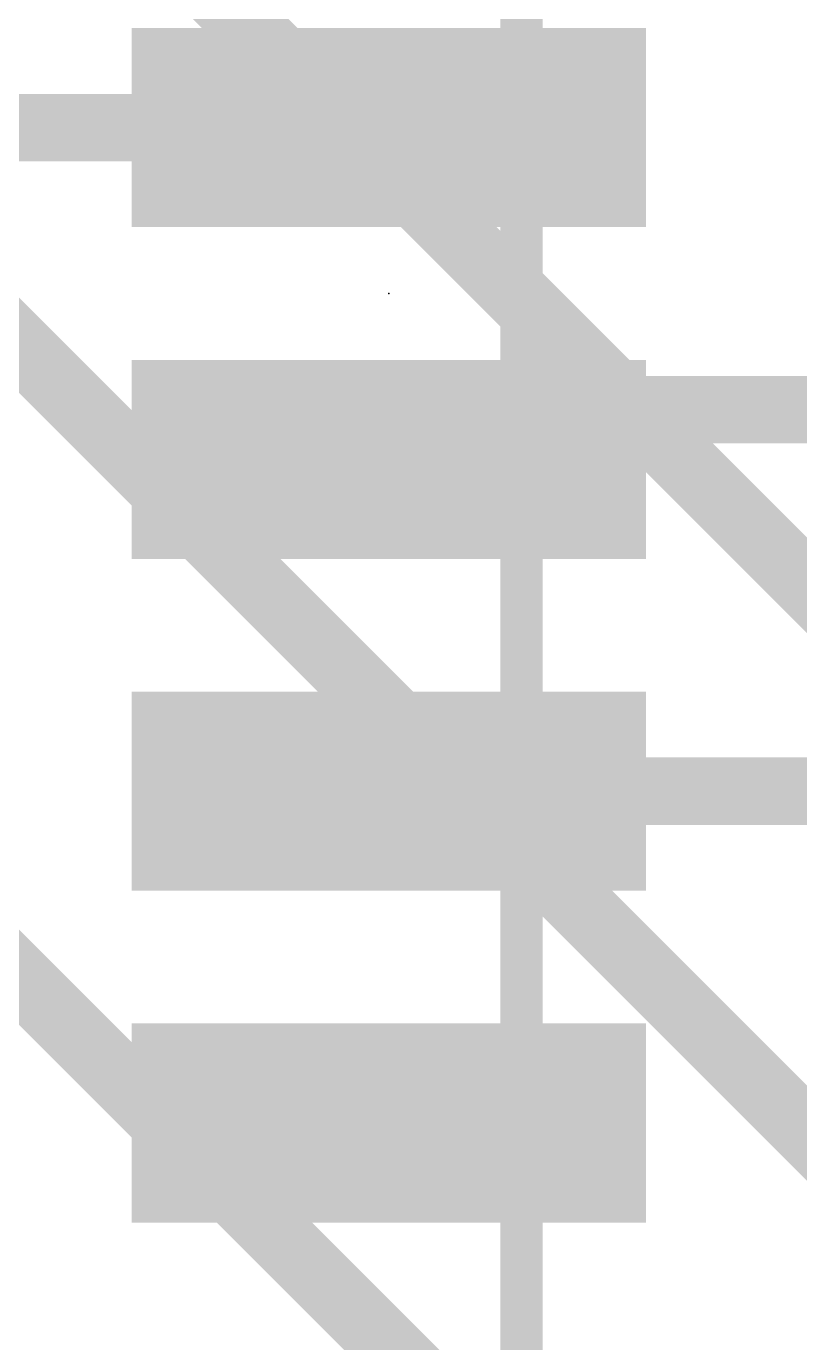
# Model space of a CAD drawing. Extents: x -1 to 63.6, y -0.1 to 40.7.
# Drawn here: x 21.768 to 24.098, y 23.508 to 27.475 of the extents above; entities that cross this region are included whole.
import ezdxf

# ---------------------------------------------------------------- set-up
doc = ezdxf.new("R2010")
doc.units = 0
for name, color, linetype in [('1', 12, 'CONTINUOUS'), ('16', 132, 'CONTINUOUS'), ('23', 53, 'CONTINUOUS'), ('51', 53, 'CONTINUOUS')]:
    doc.layers.add(name, color=color, linetype=linetype)

# ---------------------------------------------------------------- blocks, each defined once
blk = doc.blocks.new('RECT')
blk.add_solid([(-0.5, -0.5), (0.5, -0.5), (-0.5, 0.5), (0.5, 0.5)])

msp = doc.modelspace()

# ---------------------------------------------------------------- linework, layer by layer
at = {"layer": '1', "const_width": 0.2032}
for points in [[(21.09, 27.17), (22.86, 27.17)], [(22.86, 26.17), (23.01, 26.32)], [(23.01, 26.32), (33.91, 26.32)], [(22.185, 24.17), (20.9042, 25.4508)], [(22.86, 25.17), (26.67, 25.17)], [(22.185, 24.17), (22.86, 24.17)]]:
    msp.add_lwpolyline(points, dxfattribs=at)
at = {"layer": '1', "const_width": 0.1016}
for points in [[(22.86, 27.1192, 1), (22.86, 27.2208)], [(23.01, 26.3708, 1), (23.01, 26.2692)], [(23.0459, 26.2841, 1), (22.9741, 26.3559)], [(22.8241, 26.2059, 1), (22.8959, 26.1341)], [(22.86, 25.2208, 1), (22.86, 25.1192)], [(22.185, 24.2208, 1), (22.185, 24.1192)], [(22.1491, 24.1341, 1), (22.2209, 24.2059)], [(22.86, 24.1192, 1), (22.86, 24.2208)]]:
    msp.add_lwpolyline(points, format="xyb", dxfattribs=at)
at = {"layer": '16', "const_width": 0.2032}
for points in [[(20.955, 28.956), (24.591, 25.32)], [(20.9296, 27.3304), (25.5016, 22.7584)], [(20.9042, 25.4508), (26.0604, 20.2946)]]:
    msp.add_lwpolyline(points, dxfattribs=at)
at = {"layer": '23'}
msp.add_point((22.86, 26.67), dxfattribs=at)
at = {"layer": '51', "const_width": 0.127}
msp.add_lwpolyline([(23.26, 31.67), (23.26, 21.67)], dxfattribs=at)

# ---------------------------------------------------------------- block references
at = {"layer": '1', "xscale": 0.6, "yscale": 1.55, "rotation": 90}
for p in [(22.86, 27.17), (22.86, 26.17), (22.86, 25.17), (22.86, 24.17)]:
    msp.add_blockref('RECT', p, dxfattribs=at)

doc.saveas('drawing.dxf')
